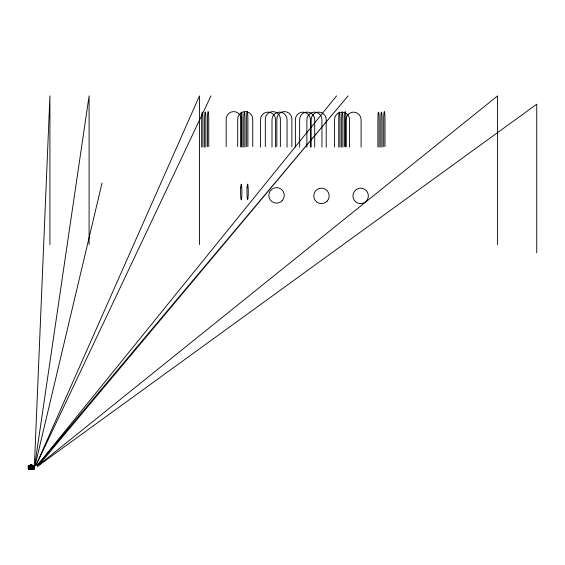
<?xml version="1.0" encoding="UTF-8"?>
<svg xmlns="http://www.w3.org/2000/svg" width="565" height="565" viewBox="0 0 565 565"><rect width="100%" height="100%" fill="white"/><g stroke="black" fill="none" stroke-linecap="round" stroke-linejoin="round"><path stroke-width="0.85" d="M31.689 465.383L31.689 466.252L31.011 466.867L30.913 465.383M30.658 469.112L31.011 467.792L30.856 468.329L32.918 468.329L32.565 466.867L31.689 466.252L32.367 466.867L34.126 466.867L34.126 469.112L28.25 469.112L28.321 465.468L28.398 469.112M34.423 464.946L49.925 95.888L49.925 244.574M34.811 464.946L89.093 95.888L89.093 244.574M29.246 466.867L29.154 465.383L29.076 469.112L29.034 466.867L31.209 466.867L31.887 466.252L31.732 469.112M29.451 466.478L29.606 466.867M32.841 466.478L32.798 465.383M33.702 466.478L32.254 466.252L32.254 465.383M34.945 466.252L102.025 183.046M35.92 465.383L199.473 95.888L199.473 244.574M36.033 465.383L210.985 95.888M30.235 465.383L30.793 464.557L31.591 465.383M32.827 469.112L31.887 466.867L31.209 467.488L32.565 467.488L31.887 466.867L31.153 469.112M37.29 465.383L336.556 95.888M37.403 466.867L348.068 95.888L37.403 465.383M30.785 465.383L31.576 464.557L32.367 465.383L32.367 466.867L32.254 466.252M38.9 464.946L497.581 95.888L497.581 244.574M39.289 465.03L536.75 104.193L536.75 252.88M32.565 468.088L30.856 468.329L31.407 468.088M30.658 468.018L31.209 467.792M29.055 465.383L29.67 465.383L29.627 466.867M32.367 465.383L30.002 465.383L30.793 464.557L31.358 465.383M32.699 465.383L33.321 465.383M33.483 465.383L34.098 465.383L34.077 469.112M28.271 465.468L28.893 465.468L28.822 469.112M30.898 466.252L28.709 466.252L28.822 466.867M28.25 466.951L28.914 466.951M32.367 467.792L32.918 468.032L32.918 469.112M32.502 468.088L32.918 468.032M32.141 465.383L31.576 464.557L31.011 465.383L31.011 467.792M32.798 466.393L32.742 465.383M31.887 466.867L32.375 469.112M33.66 466.252L33.78 466.867M384.977 146.589L384.977 119.151A7.557 0.636 90 0 0 384.348 111.595A7.557 0.636 90 0 0 383.713 119.151L383.713 146.589M382.095 147.091L382.095 119.653A7.557 0.636 -90 0 0 381.467 112.096A7.557 0.636 -90 0 0 380.831 119.653L380.831 147.091M379.164 147.119L379.164 119.681A7.557 0.636 -90 0 0 378.536 112.124A7.557 0.636 -90 0 0 377.9 119.681L377.9 147.119M361.099 147.119L361.099 119.681A7.557 7.529 -90 0 0 353.57 112.124A7.557 7.529 -90 0 0 346.041 119.681L346.041 147.119M349.587 147.119L349.587 119.681A7.557 7.529 -90 0 0 342.058 112.124A7.557 7.529 -90 0 0 334.529 119.681L334.529 147.119M345.808 146.589L345.808 119.151A7.557 0.636 -90 0 0 345.18 111.595A7.557 0.636 -90 0 0 344.544 119.151L344.544 146.589M342.927 147.091L342.927 119.653A7.557 0.636 -90 0 0 342.298 112.096A7.557 0.636 -90 0 0 341.663 119.653L341.663 147.091M340.003 147.119L340.003 119.681A7.557 0.636 -90 0 0 339.367 112.124A7.557 0.636 -90 0 0 338.739 119.681L338.739 147.119M326.21 147.091L326.21 119.653A7.557 7.529 -90 0 0 318.681 112.096A7.557 7.529 -90 0 0 311.153 119.653L311.153 147.091M321.944 147.119L321.944 119.681A7.557 7.529 -90 0 0 314.415 112.124A7.557 7.529 -90 0 0 306.887 119.681L306.887 147.119M314.698 147.091L314.698 119.653A7.557 7.529 -90 0 0 307.169 112.096A7.557 7.529 -90 0 0 299.641 119.653L299.641 147.091M310.432 147.119L310.432 119.681A7.557 7.529 -90 0 0 302.904 112.124A7.557 7.529 -90 0 0 295.375 119.681L295.375 147.119M291.893 146.589L291.893 119.151A7.557 7.529 -90 0 0 284.365 111.595A7.557 7.529 -90 0 0 276.836 119.151L276.836 146.589M287.055 147.091L287.055 119.653A7.557 7.529 -90 0 0 279.527 112.096A7.557 7.529 -90 0 0 271.998 119.653L271.998 147.091M280.381 146.589L280.381 119.151A7.557 7.529 -90 0 0 272.853 111.595A7.557 7.529 -90 0 0 265.324 119.151L265.324 146.589M275.543 147.091L275.543 119.653A7.557 7.529 -90 0 0 268.015 112.096A7.557 7.529 -90 0 0 260.486 119.653L260.486 147.091M252.739 146.589L252.739 119.151A7.557 7.529 -90 0 0 245.21 111.595A7.557 7.529 -90 0 0 237.681 119.151L237.681 146.589M247.894 146.589L247.894 119.151A7.557 0.636 -90 0 0 247.258 111.595A7.557 0.636 -90 0 0 246.63 119.151L246.63 146.589M245.012 147.091L245.012 119.653A7.557 0.636 -90 0 0 244.377 112.096A7.557 0.636 -90 0 0 243.748 119.653L243.748 147.091M242.081 147.119L242.081 119.681A7.557 0.636 90 0 0 241.446 112.124A7.557 0.636 90 0 0 240.817 119.681L240.817 147.119M241.227 146.589L241.227 119.151A7.557 7.529 90 0 0 233.698 111.595A7.557 7.529 90 0 0 226.17 119.151L226.17 146.589M208.753 146.589L208.753 119.151A7.557 0.636 -90 0 0 208.125 111.595A7.557 0.636 -90 0 0 207.489 119.151L207.489 146.589M205.872 147.091L205.872 119.653A7.557 0.636 -90 0 0 205.243 112.096A7.557 0.636 -90 0 0 204.608 119.653L204.608 147.091M202.941 147.119L202.941 119.681A7.557 0.636 -90 0 0 202.312 112.124A7.557 0.636 -90 0 0 201.677 119.681L201.677 147.119M33.893 465.383L33.971 469.112M33.801 465.383L33.78 469.112M33.674 465.383L33.716 469.112M33.617 466.867L33.526 465.383L33.505 466.867M33.335 466.867L33.335 469.112M32.721 468.032L32.721 469.112M31.209 466.867L31.209 468.088M30.856 468.018L30.856 469.112M30.115 465.383L30.115 466.252M30.016 466.867L30.016 469.112M29.571 465.383L29.606 469.112M29.465 465.383L29.493 469.112M29.352 465.383L29.288 469.112M28.78 465.468L28.709 469.112M28.568 465.468L28.568 466.951M28.476 465.468L28.504 469.112M327.121 201.175A7.733 7.712 -90 0 0 323.194 188.371A7.733 7.712 -90 0 0 314.105 198.181A7.733 7.712 -90 0 0 327.121 201.175M282.203 200.646A7.733 7.712 -90 0 0 278.284 187.834A7.733 7.712 -90 0 0 269.187 197.651A7.733 7.712 -90 0 0 282.203 200.646M366.29 201.175A7.733 7.712 -90 0 0 362.363 188.371A7.733 7.712 -90 0 0 353.273 198.181A7.733 7.712 -90 0 0 366.29 201.175M240.697 187.87A7.733 0.65 90 0 0 241.22 199.713A7.733 0.65 90 0 0 241.82 188.357A7.733 0.65 90 0 0 240.697 187.87M247.067 187.644A7.733 0.65 90 0 0 247.59 199.487A7.733 0.65 90 0 0 248.183 188.131A7.733 0.65 90 0 0 247.067 187.644"/></g></svg>
